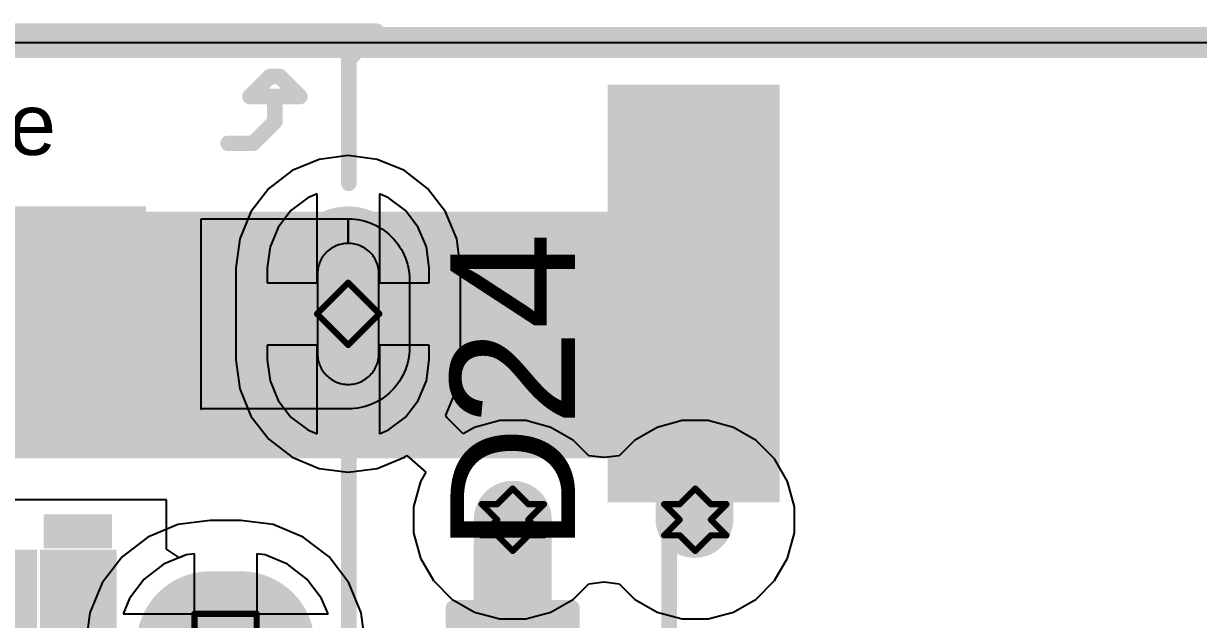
# Model space of a CAD drawing. Header units: inches. Extents: x -3 to 5437, y -3 to 5435.
# Drawn here: x 92.94 to 102.52, y 116.52 to 121.38 of the extents above; entities that cross this region are included whole.
import ezdxf

# ---------------------------------------------------------------- set-up
doc = ezdxf.new("R2010")
doc.units = ezdxf.units.IN
for name, color, linetype in [('Board Outline', 216, 'Continuous'), ('Bottom Layer', 5, 'Continuous'), ('Bottom Solder', 6, 'Continuous'), ('Drill Drawing', 1, 'Continuous'), ('GND', 16, 'Continuous'), ('Multi-Layer', 9, 'Continuous'), ('Pad Holes', 156, 'Continuous'), ('PWR', 76, 'Continuous'), ('Top Layer', 1, 'Continuous'), ('Top Overlay', 2, 'Continuous'), ('Top Paste', 8, 'Continuous'), ('Top Solder', 216, 'Continuous'), ('Via Holes', 16, 'Continuous')]:
    doc.layers.add(name, color=color, linetype=linetype)
doc.styles.add('Arial', font='', dxfattribs={"height": 0.2})
doc.styles.get('Arial').set_extended_font_data('Arial')

# ---------------------------------------------------------------- blocks, each defined once
blk = doc.blocks.new('DM3BT_DSF_PEJS_67')
at = {"layer": 'Top Layer'}
blk.add_hatch(color=1, dxfattribs=at).paths.add_polyline_path([(6.05, -4.95), (7.25, -4.95), (7.25, -8.15), (6.05, -8.15)])
at = {"layer": 'Top Paste'}
blk.add_hatch(color=8, dxfattribs=at).paths.add_polyline_path([(6.05, -4.95), (7.25, -4.95), (7.25, -8.15), (6.05, -8.15)])
at = {"layer": 'Top Solder'}
blk.add_hatch(color=216, dxfattribs=at).paths.add_polyline_path([(5.9484, -4.8484), (7.3516, -4.8484), (7.3516, -8.2516), (5.9484, -8.2516)])
at = {"layer": 'Top Overlay'}
for points in [[(6.85, -3.7, 0.127, 0.127, 0), (6.85, -4.65, 0.127, 0.127, 0)], [(6.519, -8.5778, 0.127, 0.127, 0), (-5.481, -8.5778, 0.127, 0.127, 0)]]:
    blk.add_lwpolyline(points, format="xyseb", dxfattribs=at)
for points in [[(6.8183, -4.65, 0.0635, 0.0635, 1), (6.8818, -4.65, 0.0635, 0.0635, 1)], [(6.4873, -8.5778, 0.0635, 0.0635, 1), (6.5508, -8.5778, 0.0635, 0.0635, 1)]]:
    blk.add_lwpolyline(points, format="xyseb", close=True, dxfattribs=at)
blk = doc.blocks.new('SOD_882_90')
at = {"layer": 'Top Layer'}
for points in [[(-0.1, -0.4), (-0.6, -0.4), (-0.6, 0.4), (-0.1, 0.4)], [(0.6, -0.4), (0.1, -0.4), (0.1, 0.4), (0.6, 0.4)]]:
    blk.add_hatch(color=1, dxfattribs=at).paths.add_polyline_path(points)
at = {"layer": 'Top Overlay'}
blk.add_hatch(color=2, dxfattribs=at).paths.add_polyline_path([(0.6879, -0.5343), (1.1451, -0.5343), (1.1451, 0.5325), (0.6879, 0.5325)])
at = {"layer": 'Top Paste'}
for points in [[(-0.1, -0.4), (-0.6, -0.4), (-0.6, 0.4), (-0.1, 0.4)], [(0.6, -0.4), (0.1, -0.4), (0.1, 0.4), (0.6, 0.4)]]:
    blk.add_hatch(color=8, dxfattribs=at).paths.add_polyline_path(points)
at = {"layer": 'Top Solder'}
for points in [[(-0.045, -0.455), (-0.655, -0.455), (-0.655, 0.455), (-0.045, 0.455)], [(0.655, -0.455), (0.045, -0.455), (0.045, 0.455), (0.655, 0.455)]]:
    blk.add_hatch(color=216, dxfattribs=at).paths.add_polyline_path(points)
at = {"layer": 'Top Overlay'}
for points in [[(0.6858, 0.4826, 0.127, 0.127, 0), (-0.6858, 0.4826, 0.127, 0.127, 0)], [(-0.6858, -0.4826, 0.127, 0.127, 0), (-0.6858, 0.4826, 0.127, 0.127, 0)], [(0.6858, -0.4826, 0.127, 0.127, 0), (0.6858, 0.4826, 0.127, 0.127, 0)], [(0.6858, -0.4826, 0.127, 0.127, 0), (-0.6858, -0.4826, 0.127, 0.127, 0)]]:
    blk.add_lwpolyline(points, format="xyseb", dxfattribs=at)
for points in [[(-0.7176, 0.4826, 0.0635, 0.0635, 1), (-0.654, 0.4826, 0.0635, 0.0635, 1)], [(-0.7176, 0.4826, 0.0635, 0.0635, 1), (-0.654, 0.4826, 0.0635, 0.0635, 1)], [(0.654, 0.4826, 0.0635, 0.0635, 1), (0.7176, 0.4826, 0.0635, 0.0635, 1)], [(0.654, 0.4826, 0.0635, 0.0635, 1), (0.7176, 0.4826, 0.0635, 0.0635, 1)], [(-0.7176, -0.4826, 0.0635, 0.0635, 1), (-0.654, -0.4826, 0.0635, 0.0635, 1)], [(-0.7176, -0.4826, 0.0635, 0.0635, 1), (-0.654, -0.4826, 0.0635, 0.0635, 1)], [(0.654, -0.4826, 0.0635, 0.0635, 1), (0.7176, -0.4826, 0.0635, 0.0635, 1)], [(0.654, -0.4826, 0.0635, 0.0635, 1), (0.7176, -0.4826, 0.0635, 0.0635, 1)]]:
    blk.add_lwpolyline(points, format="xyseb", close=True, dxfattribs=at)
blk = doc.blocks.new('10118194_0001LF__242')
at = {"layer": 'Bottom Layer'}
h = blk.add_hatch(color=5, dxfattribs=at)
edge = h.paths.add_edge_path()
edge.add_arc((-2.375, 0), 0.5, 270, 450)
edge.add_line((-2.375, 0.5), (-2.625, 0.5))
edge.add_arc((-2.625, 0), 0.5, 90, 270)
edge.add_line((-2.625, -0.5), (-2.375, -0.5))
h = blk.add_hatch(color=5, dxfattribs=at)
edge = h.paths.add_edge_path()
edge.add_arc((-3.5, -3.075), 0.4, 180, 360)
edge.add_line((-3.1, -3.075), (-3.1, -2.325))
edge.add_arc((-3.5, -2.325), 0.4, 0, 180)
edge.add_line((-3.9, -2.325), (-3.9, -3.075))
at = {"layer": 'Bottom Solder'}
h = blk.add_hatch(color=6, dxfattribs=at)
edge = h.paths.add_edge_path()
edge.add_arc((-2.375, 0), 0.6016, 270, 450)
edge.add_line((-2.375, 0.6016), (-2.625, 0.6016))
edge.add_arc((-2.625, 0), 0.6016, 90, 270)
edge.add_line((-2.625, -0.6016), (-2.375, -0.6016))
h = blk.add_hatch(color=6, dxfattribs=at)
edge = h.paths.add_edge_path()
edge.add_arc((-3.5, -3.075), 0.5016, 180, 360)
edge.add_line((-2.9984, -3.075), (-2.9984, -2.325))
edge.add_arc((-3.5, -2.325), 0.5016, 0, 180)
edge.add_line((-4.0016, -2.325), (-4.0016, -3.075))
at = {"layer": 'GND'}
h = blk.add_hatch(color=16, dxfattribs=at)
edge = h.paths.add_edge_path()
edge.add_arc((-2.375, 0), 0.5, 270, 450)
edge.add_line((-2.375, 0.5), (-2.625, 0.5))
edge.add_arc((-2.625, 0), 0.5, 90, 270)
edge.add_line((-2.625, -0.5), (-2.375, -0.5))
h = blk.add_hatch(color=16, dxfattribs=at)
edge = h.paths.add_edge_path()
edge.add_arc((-3.5, -3.075), 0.4, 180, 360)
edge.add_line((-3.1, -3.075), (-3.1, -2.325))
edge.add_arc((-3.5, -2.325), 0.4, 0, 180)
edge.add_line((-3.9, -2.325), (-3.9, -3.075))
at = {"layer": 'Multi-Layer'}
h = blk.add_hatch(color=9, dxfattribs=at)
edge = h.paths.add_edge_path()
edge.add_arc((-2.375, 0), 0.5, 270, 450)
edge.add_line((-2.375, 0.5), (-2.625, 0.5))
edge.add_arc((-2.625, 0), 0.5, 90, 270)
edge.add_line((-2.625, -0.5), (-2.375, -0.5))
h = blk.add_hatch(color=9, dxfattribs=at)
edge = h.paths.add_edge_path()
edge.add_arc((-3.5, -3.075), 0.4, 180, 360)
edge.add_line((-3.1, -3.075), (-3.1, -2.325))
edge.add_arc((-3.5, -2.325), 0.4, 0, 180)
edge.add_line((-3.9, -2.325), (-3.9, -3.075))
at = {"layer": 'Pad Holes'}
h = blk.add_hatch(color=7, dxfattribs=at)
edge = h.paths.add_edge_path()
edge.add_arc((-2.35, 0), 0.275, 270, 450)
edge.add_line((-2.35, 0.275), (-2.65, 0.275))
edge.add_arc((-2.65, 0), 0.275, 90, 270)
edge.add_line((-2.65, -0.275), (-2.35, -0.275))
h = blk.add_hatch(color=7, dxfattribs=at)
edge = h.paths.add_edge_path()
edge.add_arc((-3.5, -3.025), 0.25, 180, 360)
edge.add_line((-3.25, -3.025), (-3.25, -2.375))
edge.add_arc((-3.5, -2.375), 0.25, 0, 180)
edge.add_line((-3.75, -2.375), (-3.75, -3.025))
at = {"layer": 'PWR'}
h = blk.add_hatch(color=76, dxfattribs=at)
edge = h.paths.add_edge_path()
edge.add_arc((-2.375, 0), 0.5, 270, 450)
edge.add_line((-2.375, 0.5), (-2.625, 0.5))
edge.add_arc((-2.625, 0), 0.5, 90, 270)
edge.add_line((-2.625, -0.5), (-2.375, -0.5))
h = blk.add_hatch(color=76, dxfattribs=at)
edge = h.paths.add_edge_path()
edge.add_arc((-3.5, -3.075), 0.4, 180, 360)
edge.add_line((-3.1, -3.075), (-3.1, -2.325))
edge.add_arc((-3.5, -2.325), 0.4, 0, 180)
edge.add_line((-3.9, -2.325), (-3.9, -3.075))
at = {"layer": 'Top Layer'}
for points in [[(-1.51, 0.675), (-1.09, 0.675), (-1.09, -0.675), (-1.51, -0.675)], [(-0.86, 0.675), (-0.44, 0.675), (-0.44, -0.675), (-0.86, -0.675)], [(-1.75, -1.925), (-0.25, -1.925), (-0.25, -3.475), (-1.75, -3.475)]]:
    blk.add_hatch(color=1, dxfattribs=at).paths.add_polyline_path(points)
h = blk.add_hatch(color=1, dxfattribs=at)
edge = h.paths.add_edge_path()
edge.add_arc((-2.375, 0), 0.5, 270, 450)
edge.add_line((-2.375, 0.5), (-2.625, 0.5))
edge.add_arc((-2.625, 0), 0.5, 90, 270)
edge.add_line((-2.625, -0.5), (-2.375, -0.5))
h = blk.add_hatch(color=1, dxfattribs=at)
edge = h.paths.add_edge_path()
edge.add_arc((-3.5, -3.075), 0.4, 180, 360)
edge.add_line((-3.1, -3.075), (-3.1, -2.325))
edge.add_arc((-3.5, -2.325), 0.4, 0, 180)
edge.add_line((-3.9, -2.325), (-3.9, -3.075))
at = {"layer": 'Top Overlay'}
blk.add_hatch(color=2, dxfattribs=at).paths.add_polyline_path([(-1.5748, -1.0668), (-1.016, -1.0668), (-1.016, -0.7874), (-1.5748, -0.7874)])
at = {"layer": 'Top Paste'}
for points in [[(-1.51, 0.675), (-1.09, 0.675), (-1.09, -0.675), (-1.51, -0.675)], [(-0.86, 0.675), (-0.44, 0.675), (-0.44, -0.675), (-0.86, -0.675)], [(-1.75, -1.925), (-0.25, -1.925), (-0.25, -3.475), (-1.75, -3.475)]]:
    blk.add_hatch(color=8, dxfattribs=at).paths.add_polyline_path(points)
at = {"layer": 'Top Solder'}
for points in [[(-1.6116, 0.7766), (-0.9884, 0.7766), (-0.9884, -0.7766), (-1.6116, -0.7766)], [(-0.9616, 0.7766), (-0.3384, 0.7766), (-0.3384, -0.7766), (-0.9616, -0.7766)], [(-1.8516, -1.8234), (-0.1484, -1.8234), (-0.1484, -3.5766), (-1.8516, -3.5766)]]:
    blk.add_hatch(color=216, dxfattribs=at).paths.add_polyline_path(points)
h = blk.add_hatch(color=216, dxfattribs=at)
edge = h.paths.add_edge_path()
edge.add_arc((-2.375, 0), 0.6016, 270, 450)
edge.add_line((-2.375, 0.6016), (-2.625, 0.6016))
edge.add_arc((-2.625, 0), 0.6016, 90, 270)
edge.add_line((-2.625, -0.6016), (-2.375, -0.6016))
h = blk.add_hatch(color=216, dxfattribs=at)
edge = h.paths.add_edge_path()
edge.add_arc((-3.5, -3.075), 0.5016, 180, 360)
edge.add_line((-2.9984, -3.075), (-2.9984, -2.325))
edge.add_arc((-3.5, -2.325), 0.5016, 0, 180)
edge.add_line((-4.0016, -2.325), (-4.0016, -3.075))
at = {"layer": 'Top Layer'}
for p, q in [((-3.7939, -2.0205), (-3.7723, -2.0057)), ((-3.7723, -2.0057), (-3.75, -1.992)), ((-3.75, -1.992), (-3.727, -1.9795)), ((-3.727, -1.9795), (-3.7034, -1.9682)), ((-3.7034, -1.9682), (-3.6792, -1.9582)), ((-3.6792, -1.9582), (-3.6545, -1.9495)), ((-3.6545, -1.9495), (-3.6294, -1.942)), ((-3.6294, -1.942), (-3.604, -1.9359)), ((-3.604, -1.9359), (-3.5782, -1.9312)), ((-3.5782, -1.9312), (-3.5523, -1.9277)), ((-3.5523, -1.9277), (-3.5262, -1.9257)), ((-3.5262, -1.9257), (-3.5, -1.925)), ((-3.5, -1.925), (-2.305, -1.925)), ((-2.305, -1.925), (-2.305, -1.92)), ((-2.305, -1.92), (-2.3, -1.92)), ((-2.3, -1.92), (-2.3, -3.475)), ((-3.8886, -2.1103), (-3.8716, -2.0904)), ((-3.8716, -2.0904), (-3.8536, -2.0714)), ((-3.8536, -2.0714), (-3.8346, -2.0534)), ((-3.8346, -2.0534), (-3.8147, -2.0364)), ((-3.8147, -2.0364), (-3.7939, -2.0205)), ((-3.9568, -2.2216), (-3.9455, -2.198)), ((-3.9455, -2.198), (-3.933, -2.175)), ((-3.933, -2.175), (-3.9193, -2.1527)), ((-3.9193, -2.1527), (-3.9045, -2.1311)), ((-3.9045, -2.1311), (-3.8886, -2.1103)), ((-3.6768, -2.1982), (-3.6858, -2.2077)), ((-3.6673, -2.1892), (-3.6768, -2.1982)), ((-3.6573, -2.1807), (-3.6673, -2.1892)), ((-3.6469, -2.1727), (-3.6573, -2.1807)), ((-3.6362, -2.1653), (-3.6469, -2.1727)), ((-3.625, -2.1585), (-3.6362, -2.1653)), ((-3.6135, -2.1522), (-3.625, -2.1585)), ((-3.6017, -2.1466), (-3.6135, -2.1522)), ((-3.5896, -2.1416), (-3.6017, -2.1466)), ((-3.5773, -2.1372), (-3.5896, -2.1416)), ((-3.5647, -2.1335), (-3.5773, -2.1372)), ((-3.552, -2.1305), (-3.5647, -2.1335)), ((-3.5391, -2.1281), (-3.552, -2.1305)), ((-3.5261, -2.1264), (-3.5391, -2.1281)), ((-3.5131, -2.1253), (-3.5261, -2.1264)), ((-3.5, -2.125), (-3.5131, -2.1253)), ((-3.4869, -2.1253), (-3.5, -2.125)), ((-3.4739, -2.1264), (-3.4869, -2.1253)), ((-3.4609, -2.1281), (-3.4739, -2.1264)), ((-3.448, -2.1305), (-3.4609, -2.1281)), ((-3.4353, -2.1335), (-3.448, -2.1305)), ((-3.4227, -2.1372), (-3.4353, -2.1335)), ((-3.4104, -2.1416), (-3.4227, -2.1372)), ((-3.3983, -2.1466), (-3.4104, -2.1416)), ((-3.3865, -2.1522), (-3.3983, -2.1466)), ((-3.375, -2.1585), (-3.3865, -2.1522)), ((-3.3638, -2.1653), (-3.375, -2.1585)), ((-3.3531, -2.1727), (-3.3638, -2.1653)), ((-3.3427, -2.1807), (-3.3531, -2.1727)), ((-3.3327, -2.1892), (-3.3427, -2.1807)), ((-3.3232, -2.1982), (-3.3327, -2.1892)), ((-3.3142, -2.2077), (-3.3232, -2.1982)), ((-3.9891, -2.321), (-3.983, -2.2956)), ((-3.983, -2.2956), (-3.9755, -2.2705)), ((-3.9755, -2.2705), (-3.9668, -2.2458)), ((-3.9668, -2.2458), (-3.9568, -2.2216)), ((-3.7378, -2.2977), (-3.7415, -2.3103)), ((-3.7334, -2.2854), (-3.7378, -2.2977)), ((-3.7284, -2.2733), (-3.7334, -2.2854)), ((-3.7228, -2.2615), (-3.7284, -2.2733)), ((-3.7165, -2.25), (-3.7228, -2.2615)), ((-3.7097, -2.2388), (-3.7165, -2.25)), ((-3.7023, -2.2281), (-3.7097, -2.2388)), ((-3.6943, -2.2177), (-3.7023, -2.2281)), ((-3.6858, -2.2077), (-3.6943, -2.2177)), ((-3.3057, -2.2177), (-3.3142, -2.2077)), ((-3.2977, -2.2281), (-3.3057, -2.2177)), ((-3.2903, -2.2388), (-3.2977, -2.2281)), ((-3.2835, -2.25), (-3.2903, -2.2388)), ((-3.2772, -2.2615), (-3.2835, -2.25)), ((-3.2716, -2.2733), (-3.2772, -2.2615)), ((-3.2666, -2.2854), (-3.2716, -2.2733)), ((-3.2622, -2.2977), (-3.2666, -2.2854)), ((-3.2585, -2.3103), (-3.2622, -2.2977)), ((-3.9993, -2.3988), (-3.9973, -2.3727)), ((-3.9973, -2.3727), (-3.9938, -2.3468)), ((-3.9938, -2.3468), (-3.9891, -2.321)), ((-3.7497, -2.3619), (-3.75, -2.375)), ((-3.75, -2.375), (-3.75, -3.025)), ((-3.7486, -2.3489), (-3.7497, -2.3619)), ((-3.7469, -2.3359), (-3.7486, -2.3489)), ((-3.7445, -2.323), (-3.7469, -2.3359)), ((-3.7415, -2.3103), (-3.7445, -2.323)), ((-3.2555, -2.323), (-3.2585, -2.3103)), ((-3.2531, -2.3359), (-3.2555, -2.323)), ((-3.2514, -2.3489), (-3.2531, -2.3359)), ((-3.2503, -2.3619), (-3.2514, -2.3489)), ((-3.25, -2.375), (-3.2503, -2.3619)), ((-3.25, -2.385), (-3.25, -2.375)), ((-3.25, -3.015), (-3.25, -2.385)), ((-4, -2.425), (-3.9993, -2.3988)), ((-4, -2.975), (-4, -2.425)), ((-3.9993, -3.0024), (-4, -2.975)), ((-3.9973, -3.0284), (-3.9993, -3.0024)), ((-3.9939, -3.0543), (-3.9973, -3.0284)), ((-3.9891, -3.0799), (-3.9939, -3.0543)), ((-3.75, -3.025), (-3.7497, -3.0393)), ((-3.7497, -3.0393), (-3.7486, -3.0523)), ((-3.7486, -3.0523), (-3.7469, -3.0652)), ((-3.7469, -3.0652), (-3.7446, -3.078)), ((-3.2554, -3.078), (-3.2531, -3.0652)), ((-3.2531, -3.0652), (-3.2514, -3.0523)), ((-3.2514, -3.0523), (-3.2503, -3.0393)), ((-3.2503, -3.0393), (-3.25, -3.025)), ((-3.25, -3.025), (-3.25, -3.015)), ((-3.983, -3.1053), (-3.9891, -3.0799)), ((-3.9756, -3.1304), (-3.983, -3.1053)), ((-3.9669, -3.155), (-3.9756, -3.1304)), ((-3.9569, -3.1791), (-3.9669, -3.155)), ((-3.7446, -3.078), (-3.7415, -3.0906)), ((-3.7415, -3.0906), (-3.7378, -3.1031)), ((-3.7378, -3.1031), (-3.7335, -3.1154)), ((-3.7335, -3.1154), (-3.7285, -3.1274)), ((-3.7285, -3.1274), (-3.7229, -3.1392)), ((-3.7229, -3.1392), (-3.7167, -3.1506)), ((-3.7167, -3.1506), (-3.7099, -3.1617)), ((-3.2901, -3.1617), (-3.2833, -3.1506)), ((-3.2833, -3.1506), (-3.2771, -3.1392)), ((-3.2771, -3.1392), (-3.2715, -3.1274)), ((-3.2715, -3.1274), (-3.2665, -3.1154)), ((-3.2665, -3.1154), (-3.2622, -3.1031)), ((-3.2622, -3.1031), (-3.2585, -3.0906)), ((-3.2585, -3.0906), (-3.2554, -3.078)), ((-3.9456, -3.2027), (-3.9569, -3.1791)), ((-3.9332, -3.2256), (-3.9456, -3.2027)), ((-3.9195, -3.2479), (-3.9332, -3.2256)), ((-3.9047, -3.2694), (-3.9195, -3.2479)), ((-3.7099, -3.1617), (-3.7025, -3.1725)), ((-3.7025, -3.1725), (-3.6946, -3.1828)), ((-3.6946, -3.1828), (-3.6861, -3.1927)), ((-3.6861, -3.1927), (-3.6771, -3.2021)), ((-3.6771, -3.2021), (-3.6677, -3.2111)), ((-3.6677, -3.2111), (-3.6578, -3.2196)), ((-3.6578, -3.2196), (-3.6475, -3.2275)), ((-3.6475, -3.2275), (-3.6367, -3.2349)), ((-3.6367, -3.2349), (-3.6256, -3.2417)), ((-3.6256, -3.2417), (-3.6142, -3.2479)), ((-3.6142, -3.2479), (-3.6024, -3.2535)), ((-3.6024, -3.2535), (-3.5904, -3.2585)), ((-3.4096, -3.2585), (-3.3976, -3.2535)), ((-3.3976, -3.2535), (-3.3858, -3.2479)), ((-3.3858, -3.2479), (-3.3744, -3.2417)), ((-3.3744, -3.2417), (-3.3633, -3.2349)), ((-3.3633, -3.2349), (-3.3525, -3.2275)), ((-3.3525, -3.2275), (-3.3422, -3.2196)), ((-3.3422, -3.2196), (-3.3323, -3.2111)), ((-3.3323, -3.2111), (-3.3229, -3.2021)), ((-3.3229, -3.2021), (-3.3139, -3.1927)), ((-3.3139, -3.1927), (-3.3054, -3.1828)), ((-3.3054, -3.1828), (-3.2975, -3.1725)), ((-3.2975, -3.1725), (-3.2901, -3.1617)), ((-3.8889, -3.2901), (-3.9047, -3.2694)), ((-3.8719, -3.31), (-3.8889, -3.2901)), ((-3.8539, -3.3289), (-3.8719, -3.31)), ((-3.835, -3.3469), (-3.8539, -3.3289)), ((-3.8151, -3.3639), (-3.835, -3.3469)), ((-3.5904, -3.2585), (-3.5781, -3.2628)), ((-3.5781, -3.2628), (-3.5656, -3.2665)), ((-3.5656, -3.2665), (-3.553, -3.2696)), ((-3.553, -3.2696), (-3.5402, -3.2719)), ((-3.5402, -3.2719), (-3.5273, -3.2736)), ((-3.5273, -3.2736), (-3.5143, -3.2747)), ((-3.5143, -3.2747), (-3.5025, -3.275)), ((-3.5025, -3.275), (-3.5025, -3.475)), ((-3.4975, -3.275), (-3.4857, -3.2747)), ((-3.4975, -3.475), (-3.4975, -3.275)), ((-3.4857, -3.2747), (-3.4727, -3.2736)), ((-3.4727, -3.2736), (-3.4598, -3.2719)), ((-3.4598, -3.2719), (-3.447, -3.2696)), ((-3.447, -3.2696), (-3.4344, -3.2665)), ((-3.4344, -3.2665), (-3.4219, -3.2628)), ((-3.4219, -3.2628), (-3.4096, -3.2585)), ((-3.7944, -3.3797), (-3.8151, -3.3639)), ((-3.7729, -3.3945), (-3.7944, -3.3797)), ((-3.7506, -3.4082), (-3.7729, -3.3945)), ((-3.7277, -3.4206), (-3.7506, -3.4082)), ((-3.7041, -3.4319), (-3.7277, -3.4206)), ((-3.68, -3.4419), (-3.7041, -3.4319)), ((-3.6554, -3.4506), (-3.68, -3.4419)), ((-3.6303, -3.458), (-3.6554, -3.4506)), ((-3.6049, -3.4641), (-3.6303, -3.458)), ((-3.5793, -3.4689), (-3.6049, -3.4641)), ((-3.5534, -3.4723), (-3.5793, -3.4689)), ((-3.5274, -3.4743), (-3.5534, -3.4723)), ((-3.5025, -3.475), (-3.5274, -3.4743)), ((-2.3, -3.475), (-3.4975, -3.475))]:
    blk.add_line(p, q, dxfattribs=at)
at = {"layer": 'Top Overlay'}
for points in [[(-3.5052, 0, 0.127, 0.127, 0), (-3.5052, -1.5494, 0.127, 0.127, 0)], [(-3.5052, -3.765, 0.127, 0.127, 0), (-3.5052, -4.765, 0.127, 0.127, 0)], [(-2.7247, -4.0904, 0.127, 0.127, 0), (-2.9025, -4.2682, 0.127, 0.127, 0)], [(-2.5215, -4.0904, 0.127, 0.127, 0), (-2.7247, -4.0904, 0.127, 0.127, 0)], [(-2.9025, -4.2682, 0.127, 0.127, 0), (-2.9025, -4.4714, 0.127, 0.127, 0)], [(-2.9425, -4.6346, 0.127, 0.127, 0), (-3.1057, -4.4714, 0.127, 0.127, 0)], [(-2.9025, -4.4714, 0.127, 0.127, 0), (-3.1057, -4.4714, 0.127, 0.127, 0)], [(-2.6993, -4.4714, 0.127, 0.127, 0), (-2.9025, -4.4714, 0.127, 0.127, 0)], [(-2.6993, -4.4714, 0.127, 0.127, 0), (-2.8625, -4.6346, 0.127, 0.127, 0)], [(-2.8625, -4.6346, 0.127, 0.127, 0), (-2.9425, -4.6346, 0.127, 0.127, 0)], [(-3.5052, -4.7752, 0.127, 0.127, 0), (-3.7338, -5.0038, 0.127, 0.127, 0)], [(-3.5052, -4.765, 0.127, 0.127, 0), (-3.5052, -4.7752, 0.127, 0.127, 0)], [(3.7234, -5.0038, 0.127, 0.127, 0), (-3.7338, -5.0038, 0.127, 0.127, 0)]]:
    blk.add_lwpolyline(points, format="xyseb", dxfattribs=at)
for points in [[(-3.537, -1.5494, 0.0635, 0.0635, 1), (-3.4735, -1.5494, 0.0635, 0.0635, 1)], [(-3.537, -3.765, 0.0635, 0.0635, 1), (-3.4735, -3.765, 0.0635, 0.0635, 1)], [(-2.7564, -4.0904, 0.0635, 0.0635, 1), (-2.6929, -4.0904, 0.0635, 0.0635, 1)], [(-2.7564, -4.0904, 0.0635, 0.0635, 1), (-2.6929, -4.0904, 0.0635, 0.0635, 1)], [(-2.5532, -4.0904, 0.0635, 0.0635, 1), (-2.4897, -4.0904, 0.0635, 0.0635, 1)], [(-2.9342, -4.2682, 0.0635, 0.0635, 1), (-2.8707, -4.2682, 0.0635, 0.0635, 1)], [(-2.9342, -4.2682, 0.0635, 0.0635, 1), (-2.8707, -4.2682, 0.0635, 0.0635, 1)], [(-3.1374, -4.4714, 0.0635, 0.0635, 1), (-3.0739, -4.4714, 0.0635, 0.0635, 1)], [(-3.1374, -4.4714, 0.0635, 0.0635, 1), (-3.0739, -4.4714, 0.0635, 0.0635, 1)], [(-2.9342, -4.4714, 0.0635, 0.0635, 1), (-2.8707, -4.4714, 0.0635, 0.0635, 1)], [(-2.9342, -4.4714, 0.0635, 0.0635, 1), (-2.8707, -4.4714, 0.0635, 0.0635, 1)], [(-2.9342, -4.4714, 0.0635, 0.0635, 1), (-2.8707, -4.4714, 0.0635, 0.0635, 1)], [(-2.731, -4.4714, 0.0635, 0.0635, 1), (-2.6675, -4.4714, 0.0635, 0.0635, 1)], [(-2.731, -4.4714, 0.0635, 0.0635, 1), (-2.6675, -4.4714, 0.0635, 0.0635, 1)], [(-2.9742, -4.6346, 0.0635, 0.0635, 1), (-2.9107, -4.6346, 0.0635, 0.0635, 1)], [(-2.9742, -4.6346, 0.0635, 0.0635, 1), (-2.9107, -4.6346, 0.0635, 0.0635, 1)], [(-2.8942, -4.6346, 0.0635, 0.0635, 1), (-2.8307, -4.6346, 0.0635, 0.0635, 1)], [(-2.8942, -4.6346, 0.0635, 0.0635, 1), (-2.8307, -4.6346, 0.0635, 0.0635, 1)], [(-3.537, -4.765, 0.0635, 0.0635, 1), (-3.4735, -4.765, 0.0635, 0.0635, 1)], [(-3.537, -4.765, 0.0635, 0.0635, 1), (-3.4735, -4.765, 0.0635, 0.0635, 1)], [(-3.537, -4.7752, 0.0635, 0.0635, 1), (-3.4735, -4.7752, 0.0635, 0.0635, 1)], [(-3.537, -4.7752, 0.0635, 0.0635, 1), (-3.4735, -4.7752, 0.0635, 0.0635, 1)], [(-3.7656, -5.0038, 0.0635, 0.0635, 1), (-3.702, -5.0038, 0.0635, 0.0635, 1)], [(-3.7656, -5.0038, 0.0635, 0.0635, 1), (-3.702, -5.0038, 0.0635, 0.0635, 1)]]:
    blk.add_lwpolyline(points, format="xyseb", close=True, dxfattribs=at)
at = {"layer": 'Top Overlay', "style": 'Arial'}
blk.add_text('Board Edge ', height=0.499999, rotation=180, dxfattribs=at).set_placement((2.5704, -3.9956))

msp = doc.modelspace()

# ---------------------------------------------------------------- hatches: boundary and pattern name
at = {"layer": 'Bottom Layer'}
h = msp.add_hatch(color=5, dxfattribs=at)
edge = h.paths.add_edge_path()
edge.add_arc((96.9264, 117.3301), 0.3, 0, 360)
h = msp.add_hatch(color=5, dxfattribs=at)
edge = h.paths.add_edge_path()
edge.add_arc((98.4147, 117.3301), 0.3, 0, 360)
at = {"layer": 'GND'}
h = msp.add_hatch(color=16, dxfattribs=at)
edge = h.paths.add_edge_path()
edge.add_arc((96.9264, 117.3301), 0.3, 0, 360)
h = msp.add_hatch(color=16, dxfattribs=at)
edge = h.paths.add_edge_path()
edge.add_arc((98.4147, 117.3301), 0.3, 0, 360)
at = {"layer": 'PWR'}
h = msp.add_hatch(color=76, dxfattribs=at)
edge = h.paths.add_edge_path()
edge.add_arc((96.9264, 117.3301), 0.3, 0, 360)
h = msp.add_hatch(color=76, dxfattribs=at)
edge = h.paths.add_edge_path()
edge.add_arc((98.4147, 117.3301), 0.3, 0, 360)
at = {"layer": 'Top Layer'}
msp.add_hatch(color=1, dxfattribs=at).paths.add_polyline_path([(88.0099, 117.8306), (98.4078, 117.8306), (98.4078, 119.8404), (88.0099, 119.8404)])
h = msp.add_hatch(color=1, dxfattribs=at)
edge = h.paths.add_edge_path()
edge.add_arc((96.9264, 117.3301), 0.3, 0, 360)
h = msp.add_hatch(color=1, dxfattribs=at)
edge = h.paths.add_edge_path()
edge.add_arc((98.4147, 117.3301), 0.3, 0, 360)
at = {"layer": 'Via Holes'}
h = msp.add_hatch(color=7, dxfattribs=at)
edge = h.paths.add_edge_path()
edge.add_arc((96.9264, 117.3301), 0.15, 0, 360)
h = msp.add_hatch(color=7, dxfattribs=at)
edge = h.paths.add_edge_path()
edge.add_arc((98.4147, 117.3301), 0.15, 0, 360)

# ---------------------------------------------------------------- linework, layer by layer
at = {"layer": 'Board Outline'}
msp.add_lwpolyline([(-2.777, 121.2205, 0.254, 0.254, 0), (202.223, 121.2205, 0.254, 0.254, 0)], format="xyseb", dxfattribs=at)
at = {"layer": 'Bottom Layer'}
for p, q in [((50.2304, 121.2204), (198.6777, 121.2204)), ((95.255, 119.9547), (95.1184, 119.8499)), ((95.3309, 119.9861), (95.255, 119.9547)), ((95.3309, 119.2625), (95.3309, 119.9861)), ((95.9147, 119.9547), (95.8389, 119.9861)), ((95.8389, 119.9861), (95.8389, 119.2625)), ((96.0513, 119.8499), (95.9147, 119.9547)), ((95.1184, 119.8499), (95.0136, 119.7133)), ((96.1561, 119.7133), (96.0513, 119.8499)), ((95.0136, 119.7133), (94.9477, 119.5542)), ((96.222, 119.5542), (96.1561, 119.7133)), ((94.9477, 119.5542), (94.9252, 119.3835)), ((96.2445, 119.3835), (96.222, 119.5542)), ((94.9252, 119.3835), (94.9252, 119.2625)), ((96.2445, 119.2625), (96.2445, 119.3835)), ((94.9252, 119.2625), (95.3309, 119.2625)), ((95.8389, 119.2625), (96.2445, 119.2625)), ((95.3309, 118.7545), (94.9252, 118.7545)), ((94.9252, 118.7545), (94.9252, 118.6335)), ((95.3309, 118.0308), (95.3309, 118.7545)), ((96.2445, 118.7545), (95.8389, 118.7545)), ((95.8389, 118.7545), (95.8389, 118.0308)), ((96.2445, 118.6335), (96.2445, 118.7545)), ((94.9252, 118.6335), (94.9477, 118.4627)), ((96.222, 118.4627), (96.2445, 118.6335)), ((94.9477, 118.4627), (95.0136, 118.3036)), ((96.1561, 118.3036), (96.222, 118.4627)), ((95.0136, 118.3036), (95.1184, 118.167)), ((96.0513, 118.167), (96.1561, 118.3036)), ((95.1184, 118.167), (95.255, 118.0622)), ((95.9147, 118.0622), (96.0513, 118.167)), ((95.255, 118.0622), (95.3309, 118.0308)), ((95.8389, 118.0308), (95.9147, 118.0622)), ((94.263, 117.0431), (94.0796, 116.9671)), ((94.3309, 117.052), (94.263, 117.0431)), ((94.3309, 116.5625), (94.3309, 117.052)), ((94.9067, 117.0431), (94.8389, 117.052)), ((94.8389, 117.052), (94.8389, 116.5625)), ((95.0901, 116.9671), (94.9067, 117.0431)), ((94.0796, 116.9671), (93.9221, 116.8462)), ((95.2476, 116.8462), (95.0901, 116.9671)), ((93.9221, 116.8462), (93.8012, 116.6887)), ((95.3685, 116.6887), (95.2476, 116.8462)), ((93.8012, 116.6887), (93.7489, 116.5625)), ((95.4208, 116.5625), (95.3685, 116.6887)), ((93.7489, 116.5625), (94.3309, 116.5625)), ((94.8389, 116.5625), (95.4208, 116.5625))]:
    msp.add_line(p, q, dxfattribs=at)
at = {"layer": 'Drill Drawing'}
for points in [[(95.3309, 119.0085, 0.0508, 0.0508, 0), (95.5849, 119.2625, 0.0508, 0.0508, 0)], [(95.5849, 119.2625, 0.0508, 0.0508, 0), (95.8389, 119.0085, 0.0508, 0.0508, 0)], [(95.3309, 119.0085, 0.0508, 0.0508, 0), (95.5849, 118.7545, 0.0508, 0.0508, 0)], [(95.5849, 118.7545, 0.0508, 0.0508, 0), (95.8389, 119.0085, 0.0508, 0.0508, 0)], [(96.7994, 117.4571, 0.0508, 0.0508, 0), (96.9264, 117.5841, 0.0508, 0.0508, 0)], [(96.9264, 117.5841, 0.0508, 0.0508, 0), (97.0534, 117.4571, 0.0508, 0.0508, 0)], [(98.2877, 117.4571, 0.0508, 0.0508, 0), (98.4147, 117.5841, 0.0508, 0.0508, 0)], [(98.4147, 117.5841, 0.0508, 0.0508, 0), (98.5417, 117.4571, 0.0508, 0.0508, 0)], [(96.6724, 117.4571, 0.0508, 0.0508, 0), (96.7994, 117.3301, 0.0508, 0.0508, 0)], [(96.6724, 117.4571, 0.0508, 0.0508, 0), (96.7994, 117.4571, 0.0508, 0.0508, 0)], [(97.0534, 117.4571, 0.0508, 0.0508, 0), (97.1804, 117.4571, 0.0508, 0.0508, 0)], [(97.0534, 117.3301, 0.0508, 0.0508, 0), (97.1804, 117.4571, 0.0508, 0.0508, 0)], [(98.1607, 117.4571, 0.0508, 0.0508, 0), (98.2877, 117.3301, 0.0508, 0.0508, 0)], [(98.1607, 117.4571, 0.0508, 0.0508, 0), (98.2877, 117.4571, 0.0508, 0.0508, 0)], [(98.5417, 117.4571, 0.0508, 0.0508, 0), (98.6687, 117.4571, 0.0508, 0.0508, 0)], [(98.5417, 117.3301, 0.0508, 0.0508, 0), (98.6687, 117.4571, 0.0508, 0.0508, 0)], [(96.6724, 117.2031, 0.0508, 0.0508, 0), (96.7994, 117.3301, 0.0508, 0.0508, 0)], [(97.0534, 117.3301, 0.0508, 0.0508, 0), (97.1804, 117.2031, 0.0508, 0.0508, 0)], [(98.1607, 117.2031, 0.0508, 0.0508, 0), (98.2877, 117.3301, 0.0508, 0.0508, 0)], [(98.5417, 117.3301, 0.0508, 0.0508, 0), (98.6687, 117.2031, 0.0508, 0.0508, 0)], [(96.6724, 117.2031, 0.0508, 0.0508, 0), (96.7994, 117.2031, 0.0508, 0.0508, 0)], [(96.7994, 117.2031, 0.0508, 0.0508, 0), (96.9264, 117.0761, 0.0508, 0.0508, 0)], [(96.9264, 117.0761, 0.0508, 0.0508, 0), (97.0534, 117.2031, 0.0508, 0.0508, 0)], [(97.0534, 117.2031, 0.0508, 0.0508, 0), (97.1804, 117.2031, 0.0508, 0.0508, 0)], [(98.1607, 117.2031, 0.0508, 0.0508, 0), (98.2877, 117.2031, 0.0508, 0.0508, 0)], [(98.2877, 117.2031, 0.0508, 0.0508, 0), (98.4147, 117.0761, 0.0508, 0.0508, 0)], [(98.4147, 117.0761, 0.0508, 0.0508, 0), (98.5417, 117.2031, 0.0508, 0.0508, 0)], [(98.5417, 117.2031, 0.0508, 0.0508, 0), (98.6687, 117.2031, 0.0508, 0.0508, 0)], [(94.3309, 116.5625, 0.0508, 0.0508, 0), (94.8389, 116.5625, 0.0508, 0.0508, 0)], [(94.3309, 116.0545, 0.0508, 0.0508, 0), (94.3309, 116.5625, 0.0508, 0.0508, 0)], [(94.8389, 116.0545, 0.0508, 0.0508, 0), (94.8389, 116.5625, 0.0508, 0.0508, 0)]]:
    msp.add_lwpolyline(points, format="xyseb", dxfattribs=at)
for points in [[(95.5722, 119.2625, 0.0254, 0.0254, 1), (95.5976, 119.2625, 0.0254, 0.0254, 1)], [(95.5722, 119.2625, 0.0254, 0.0254, 1), (95.5976, 119.2625, 0.0254, 0.0254, 1)], [(95.3182, 119.0085, 0.0254, 0.0254, 1), (95.3436, 119.0085, 0.0254, 0.0254, 1)], [(95.3182, 119.0085, 0.0254, 0.0254, 1), (95.3436, 119.0085, 0.0254, 0.0254, 1)], [(95.8262, 119.0085, 0.0254, 0.0254, 1), (95.8516, 119.0085, 0.0254, 0.0254, 1)], [(95.8262, 119.0085, 0.0254, 0.0254, 1), (95.8516, 119.0085, 0.0254, 0.0254, 1)], [(95.5722, 118.7545, 0.0254, 0.0254, 1), (95.5976, 118.7545, 0.0254, 0.0254, 1)], [(95.5722, 118.7545, 0.0254, 0.0254, 1), (95.5976, 118.7545, 0.0254, 0.0254, 1)], [(96.9137, 117.5841, 0.0254, 0.0254, 1), (96.9391, 117.5841, 0.0254, 0.0254, 1)], [(96.9137, 117.5841, 0.0254, 0.0254, 1), (96.9391, 117.5841, 0.0254, 0.0254, 1)], [(98.402, 117.5841, 0.0254, 0.0254, 1), (98.4274, 117.5841, 0.0254, 0.0254, 1)], [(98.402, 117.5841, 0.0254, 0.0254, 1), (98.4274, 117.5841, 0.0254, 0.0254, 1)], [(96.6597, 117.4571, 0.0254, 0.0254, 1), (96.6851, 117.4571, 0.0254, 0.0254, 1)], [(96.6597, 117.4571, 0.0254, 0.0254, 1), (96.6851, 117.4571, 0.0254, 0.0254, 1)], [(96.7867, 117.4571, 0.0254, 0.0254, 1), (96.8121, 117.4571, 0.0254, 0.0254, 1)], [(96.7867, 117.4571, 0.0254, 0.0254, 1), (96.8121, 117.4571, 0.0254, 0.0254, 1)], [(97.0407, 117.4571, 0.0254, 0.0254, 1), (97.0661, 117.4571, 0.0254, 0.0254, 1)], [(97.0407, 117.4571, 0.0254, 0.0254, 1), (97.0661, 117.4571, 0.0254, 0.0254, 1)], [(97.1677, 117.4571, 0.0254, 0.0254, 1), (97.1931, 117.4571, 0.0254, 0.0254, 1)], [(97.1677, 117.4571, 0.0254, 0.0254, 1), (97.1931, 117.4571, 0.0254, 0.0254, 1)], [(98.148, 117.4571, 0.0254, 0.0254, 1), (98.1734, 117.4571, 0.0254, 0.0254, 1)], [(98.148, 117.4571, 0.0254, 0.0254, 1), (98.1734, 117.4571, 0.0254, 0.0254, 1)], [(98.275, 117.4571, 0.0254, 0.0254, 1), (98.3004, 117.4571, 0.0254, 0.0254, 1)], [(98.275, 117.4571, 0.0254, 0.0254, 1), (98.3004, 117.4571, 0.0254, 0.0254, 1)], [(98.529, 117.4571, 0.0254, 0.0254, 1), (98.5544, 117.4571, 0.0254, 0.0254, 1)], [(98.529, 117.4571, 0.0254, 0.0254, 1), (98.5544, 117.4571, 0.0254, 0.0254, 1)], [(98.656, 117.4571, 0.0254, 0.0254, 1), (98.6814, 117.4571, 0.0254, 0.0254, 1)], [(98.656, 117.4571, 0.0254, 0.0254, 1), (98.6814, 117.4571, 0.0254, 0.0254, 1)], [(96.7867, 117.3301, 0.0254, 0.0254, 1), (96.8121, 117.3301, 0.0254, 0.0254, 1)], [(96.7867, 117.3301, 0.0254, 0.0254, 1), (96.8121, 117.3301, 0.0254, 0.0254, 1)], [(97.0407, 117.3301, 0.0254, 0.0254, 1), (97.0661, 117.3301, 0.0254, 0.0254, 1)], [(97.0407, 117.3301, 0.0254, 0.0254, 1), (97.0661, 117.3301, 0.0254, 0.0254, 1)], [(98.275, 117.3301, 0.0254, 0.0254, 1), (98.3004, 117.3301, 0.0254, 0.0254, 1)], [(98.275, 117.3301, 0.0254, 0.0254, 1), (98.3004, 117.3301, 0.0254, 0.0254, 1)], [(98.529, 117.3301, 0.0254, 0.0254, 1), (98.5544, 117.3301, 0.0254, 0.0254, 1)], [(98.529, 117.3301, 0.0254, 0.0254, 1), (98.5544, 117.3301, 0.0254, 0.0254, 1)], [(96.6597, 117.2031, 0.0254, 0.0254, 1), (96.6851, 117.2031, 0.0254, 0.0254, 1)], [(96.6597, 117.2031, 0.0254, 0.0254, 1), (96.6851, 117.2031, 0.0254, 0.0254, 1)], [(96.7867, 117.2031, 0.0254, 0.0254, 1), (96.8121, 117.2031, 0.0254, 0.0254, 1)], [(96.7867, 117.2031, 0.0254, 0.0254, 1), (96.8121, 117.2031, 0.0254, 0.0254, 1)], [(97.0407, 117.2031, 0.0254, 0.0254, 1), (97.0661, 117.2031, 0.0254, 0.0254, 1)], [(97.0407, 117.2031, 0.0254, 0.0254, 1), (97.0661, 117.2031, 0.0254, 0.0254, 1)], [(97.1677, 117.2031, 0.0254, 0.0254, 1), (97.1931, 117.2031, 0.0254, 0.0254, 1)], [(97.1677, 117.2031, 0.0254, 0.0254, 1), (97.1931, 117.2031, 0.0254, 0.0254, 1)], [(98.148, 117.2031, 0.0254, 0.0254, 1), (98.1734, 117.2031, 0.0254, 0.0254, 1)], [(98.148, 117.2031, 0.0254, 0.0254, 1), (98.1734, 117.2031, 0.0254, 0.0254, 1)], [(98.275, 117.2031, 0.0254, 0.0254, 1), (98.3004, 117.2031, 0.0254, 0.0254, 1)], [(98.275, 117.2031, 0.0254, 0.0254, 1), (98.3004, 117.2031, 0.0254, 0.0254, 1)], [(98.529, 117.2031, 0.0254, 0.0254, 1), (98.5544, 117.2031, 0.0254, 0.0254, 1)], [(98.529, 117.2031, 0.0254, 0.0254, 1), (98.5544, 117.2031, 0.0254, 0.0254, 1)], [(98.656, 117.2031, 0.0254, 0.0254, 1), (98.6814, 117.2031, 0.0254, 0.0254, 1)], [(98.656, 117.2031, 0.0254, 0.0254, 1), (98.6814, 117.2031, 0.0254, 0.0254, 1)], [(96.9137, 117.0761, 0.0254, 0.0254, 1), (96.9391, 117.0761, 0.0254, 0.0254, 1)], [(96.9137, 117.0761, 0.0254, 0.0254, 1), (96.9391, 117.0761, 0.0254, 0.0254, 1)], [(98.402, 117.0761, 0.0254, 0.0254, 1), (98.4274, 117.0761, 0.0254, 0.0254, 1)], [(98.402, 117.0761, 0.0254, 0.0254, 1), (98.4274, 117.0761, 0.0254, 0.0254, 1)], [(94.3182, 116.5625, 0.0254, 0.0254, 1), (94.3436, 116.5625, 0.0254, 0.0254, 1)], [(94.3182, 116.5625, 0.0254, 0.0254, 1), (94.3436, 116.5625, 0.0254, 0.0254, 1)], [(94.8262, 116.5625, 0.0254, 0.0254, 1), (94.8516, 116.5625, 0.0254, 0.0254, 1)], [(94.8262, 116.5625, 0.0254, 0.0254, 1), (94.8516, 116.5625, 0.0254, 0.0254, 1)]]:
    msp.add_lwpolyline(points, format="xyseb", close=True, dxfattribs=at)
at = {"layer": 'GND'}
for p, q in [((50.2304, 121.2205), (198.4312, 121.2205)), ((95.255, 119.9547), (95.1184, 119.8499)), ((95.3309, 119.9861), (95.255, 119.9547)), ((95.3309, 119.2625), (95.3309, 119.9861)), ((95.9147, 119.9547), (95.8389, 119.9861)), ((95.8389, 119.9861), (95.8389, 119.2625)), ((96.0513, 119.8499), (95.9147, 119.9547)), ((95.1184, 119.8499), (95.0136, 119.7133)), ((96.1561, 119.7133), (96.0513, 119.8499)), ((95.0136, 119.7133), (94.9477, 119.5542)), ((96.222, 119.5542), (96.1561, 119.7133)), ((94.9477, 119.5542), (94.9252, 119.3835)), ((96.2445, 119.3835), (96.222, 119.5542)), ((94.9252, 119.3835), (94.9252, 119.2625)), ((96.2445, 119.2625), (96.2445, 119.3835)), ((94.9252, 119.2625), (95.3309, 119.2625)), ((95.8389, 119.2625), (96.2445, 119.2625)), ((95.3309, 118.7545), (94.9252, 118.7545)), ((94.9252, 118.7545), (94.9252, 118.6335)), ((95.3309, 118.0308), (95.3309, 118.7545)), ((96.2445, 118.7545), (95.8389, 118.7545)), ((95.8389, 118.7545), (95.8389, 118.0308)), ((96.2445, 118.6335), (96.2445, 118.7545)), ((94.9252, 118.6335), (94.9477, 118.4627)), ((96.222, 118.4627), (96.2445, 118.6335)), ((94.9477, 118.4627), (95.0136, 118.3036)), ((96.1561, 118.3036), (96.222, 118.4627)), ((95.0136, 118.3036), (95.1184, 118.167)), ((96.0513, 118.167), (96.1561, 118.3036)), ((95.1184, 118.167), (95.255, 118.0622)), ((95.9147, 118.0622), (96.0513, 118.167)), ((95.255, 118.0622), (95.3309, 118.0308)), ((95.8389, 118.0308), (95.9147, 118.0622)), ((94.263, 117.0431), (94.0796, 116.9671)), ((94.3309, 117.052), (94.263, 117.0431)), ((94.3309, 116.5625), (94.3309, 117.052)), ((94.9067, 117.0431), (94.8389, 117.052)), ((94.8389, 117.052), (94.8389, 116.5625)), ((95.0901, 116.9671), (94.9067, 117.0431)), ((94.0796, 116.9671), (93.9221, 116.8462)), ((95.2476, 116.8462), (95.0901, 116.9671)), ((93.9221, 116.8462), (93.8012, 116.6887)), ((95.3685, 116.6887), (95.2476, 116.8462)), ((93.8012, 116.6887), (93.7489, 116.5625)), ((95.4208, 116.5625), (95.3685, 116.6887)), ((93.7489, 116.5625), (94.3309, 116.5625)), ((94.8389, 116.5625), (95.4208, 116.5625))]:
    msp.add_line(p, q, dxfattribs=at)
at = {"layer": 'PWR'}
for p, q in [((50.2304, 121.2205), (197.8405, 121.2205)), ((95.3478, 120.2681), (95.1269, 120.1766)), ((95.5849, 120.2993), (95.3478, 120.2681)), ((95.8219, 120.2681), (95.5849, 120.2993)), ((96.0428, 120.1766), (95.8219, 120.2681)), ((95.1269, 120.1766), (94.9373, 120.0311)), ((96.2324, 120.0311), (96.0428, 120.1766)), ((94.9373, 120.0311), (94.7917, 119.8414)), ((96.378, 119.8414), (96.2324, 120.0311)), ((94.7917, 119.8414), (94.7002, 119.6205)), ((96.4695, 119.6205), (96.378, 119.8414)), ((94.7002, 119.6205), (94.669, 119.3835)), ((96.5007, 119.3835), (96.4695, 119.6205)), ((94.669, 119.3835), (94.669, 118.6335)), ((96.5007, 118.6335), (96.5007, 119.3835)), ((94.669, 118.6335), (94.7002, 118.3964)), ((96.4695, 118.3964), (96.5007, 118.6335)), ((94.7002, 118.3964), (94.7917, 118.1755)), ((96.381, 118.1828), (96.4695, 118.3964)), ((94.7917, 118.1755), (94.9373, 117.9859)), ((96.3893, 118.1641), (96.381, 118.1828)), ((96.5222, 118.0297), (96.3893, 118.1641)), ((96.82, 118.1381), (96.6145, 118.083)), ((97.0328, 118.1381), (96.82, 118.1381)), ((97.2383, 118.083), (97.0328, 118.1381)), ((98.3083, 118.1381), (98.1028, 118.083)), ((98.521, 118.1381), (98.3083, 118.1381)), ((98.7265, 118.083), (98.521, 118.1381)), ((96.6145, 118.083), (96.5222, 118.0297)), ((97.4225, 117.9766), (97.2383, 118.083)), ((98.1028, 118.083), (97.9185, 117.9766)), ((98.9108, 117.9766), (98.7265, 118.083)), ((94.9373, 117.9859), (95.1269, 117.8403)), ((97.5479, 117.8512), (97.4225, 117.9766)), ((97.9185, 117.9766), (97.7931, 117.8512)), ((99.0612, 117.8262), (98.9108, 117.9766)), ((95.1269, 117.8403), (95.3478, 117.7488)), ((95.8219, 117.7488), (96.0428, 117.8403)), ((96.0428, 117.8403), (96.0618, 117.8549)), ((96.0618, 117.8549), (96.2176, 117.7183)), ((97.6705, 117.8373), (97.5479, 117.8512)), ((97.7931, 117.8512), (97.6705, 117.8373)), ((95.3478, 117.7488), (95.5849, 117.7176)), ((95.5849, 117.7176), (95.8219, 117.7488)), ((99.1676, 117.6419), (99.0612, 117.8262)), ((96.2176, 117.7183), (96.1735, 117.6419)), ((96.1735, 117.6419), (96.1184, 117.4364)), ((99.2227, 117.4364), (99.1676, 117.6419)), ((96.1184, 117.4364), (96.1184, 117.2237)), ((99.2227, 117.2237), (99.2227, 117.4364)), ((94.1967, 117.2905), (93.9515, 117.189)), ((94.4599, 117.3252), (94.1967, 117.2905)), ((94.7099, 117.3252), (94.4599, 117.3252)), ((94.973, 117.2905), (94.7099, 117.3252)), ((95.2182, 117.189), (94.973, 117.2905)), ((93.9515, 117.189), (93.7409, 117.0274)), ((95.4288, 117.0274), (95.2182, 117.189)), ((96.1184, 117.2237), (96.1735, 117.0182)), ((99.1676, 117.0182), (99.2227, 117.2237)), ((93.7409, 117.0274), (93.5794, 116.8168)), ((95.5903, 116.8168), (95.4288, 117.0274)), ((96.1735, 117.0182), (96.2798, 116.8339)), ((99.0612, 116.8339), (99.1676, 117.0182)), ((93.5794, 116.8168), (93.4778, 116.5716)), ((95.6919, 116.5716), (95.5903, 116.8168)), ((96.2798, 116.8339), (96.4303, 116.6835)), ((97.4225, 116.6835), (97.5479, 116.8089)), ((97.5479, 116.8089), (97.6705, 116.8228)), ((97.6705, 116.8228), (97.7931, 116.8089)), ((97.7931, 116.8089), (97.9185, 116.6835)), ((98.9108, 116.6835), (99.0612, 116.8339)), ((96.4303, 116.6835), (96.6145, 116.5771)), ((97.2383, 116.5771), (97.4225, 116.6835)), ((97.9185, 116.6835), (98.1028, 116.5771)), ((98.7265, 116.5771), (98.9108, 116.6835)), ((93.4778, 116.5716), (93.4432, 116.3085)), ((95.7265, 116.3085), (95.6919, 116.5716)), ((96.6145, 116.5771), (96.82, 116.5221)), ((96.82, 116.5221), (97.0328, 116.5221)), ((97.0328, 116.5221), (97.2383, 116.5771)), ((98.1028, 116.5771), (98.3083, 116.5221)), ((98.3083, 116.5221), (98.521, 116.5221)), ((98.521, 116.5221), (98.7265, 116.5771))]:
    msp.add_line(p, q, dxfattribs=at)
at = {"layer": 'Top Layer'}
for p, q in [((50.2304, 121.2204), (138.1895, 121.2204)), ((95.255, 119.9547), (95.1184, 119.8499)), ((95.3309, 119.9861), (95.255, 119.9547)), ((95.3309, 119.2625), (95.3309, 119.9861)), ((95.9147, 119.9547), (95.8389, 119.9861)), ((95.8389, 119.9861), (95.8389, 119.2625)), ((96.0513, 119.8499), (95.9147, 119.9547)), ((95.1184, 119.8499), (95.0136, 119.7133)), ((96.1561, 119.7133), (96.0513, 119.8499)), ((95.0136, 119.7133), (94.9477, 119.5542)), ((96.222, 119.5542), (96.1561, 119.7133)), ((94.9477, 119.5542), (94.9252, 119.3835)), ((96.2445, 119.3835), (96.222, 119.5542)), ((94.9252, 119.3835), (94.9252, 119.2625)), ((96.2445, 119.2625), (96.2445, 119.3835)), ((94.9252, 119.2625), (95.3309, 119.2625)), ((95.8389, 119.2625), (96.2445, 119.2625)), ((95.3309, 118.7545), (94.9252, 118.7545)), ((94.9252, 118.7545), (94.9252, 118.6335)), ((95.3309, 118.0308), (95.3309, 118.7545)), ((96.2445, 118.7545), (95.8389, 118.7545)), ((95.8389, 118.7545), (95.8389, 118.0308)), ((96.2445, 118.6335), (96.2445, 118.7545)), ((94.9252, 118.6335), (94.9477, 118.4627)), ((96.222, 118.4627), (96.2445, 118.6335)), ((94.9477, 118.4627), (95.0136, 118.3036)), ((96.1561, 118.3036), (96.222, 118.4627)), ((95.0136, 118.3036), (95.1184, 118.167)), ((96.0513, 118.167), (96.1561, 118.3036)), ((95.1184, 118.167), (95.255, 118.0622)), ((95.9147, 118.0622), (96.0513, 118.167)), ((95.255, 118.0622), (95.3309, 118.0308)), ((95.8389, 118.0308), (95.9147, 118.0622)), ((94.1029, 117.4915), (90.7169, 117.4915)), ((94.1029, 117.091), (94.1029, 117.4915)), ((94.2085, 117.0205), (94.1029, 117.091)), ((94.263, 117.0431), (94.2085, 117.0205)), ((94.3309, 117.052), (94.263, 117.0431)), ((94.3309, 116.3085), (94.3309, 117.052)), ((94.9067, 117.0431), (94.8389, 117.052)), ((94.8389, 117.052), (94.8389, 116.5625)), ((95.0901, 116.9671), (94.9067, 117.0431)), ((95.2476, 116.8462), (95.0901, 116.9671)), ((95.3685, 116.6887), (95.2476, 116.8462)), ((95.4208, 116.5625), (95.3685, 116.6887)), ((94.8389, 116.5625), (95.4208, 116.5625))]:
    msp.add_line(p, q, dxfattribs=at)
for points in [[(98.4079, 117.3369, 0.635, 0.635, 0), (98.4079, 118.4224, 0.635, 0.635, 0)], [(96.9264, 116.4438, 0.635, 0.635, 0), (96.9264, 117.3301, 0.635, 0.635, 0)]]:
    msp.add_lwpolyline(points, format="xyseb", dxfattribs=at)
for points in [[(98.2491, 118.4224, 0.3175, 0.3175, 1), (98.5666, 118.4224, 0.3175, 0.3175, 1)], [(96.7677, 117.3301, 0.3175, 0.3175, 1), (97.0851, 117.3301, 0.3175, 0.3175, 1)], [(98.2491, 117.3369, 0.3175, 0.3175, 1), (98.5666, 117.3369, 0.3175, 0.3175, 1)], [(96.7677, 116.4438, 0.3175, 0.3175, 1), (97.0851, 116.4438, 0.3175, 0.3175, 1)]]:
    msp.add_lwpolyline(points, format="xyseb", close=True, dxfattribs=at)

# ---------------------------------------------------------------- block references
for name, p, rotation in [('10118194_0001LF__242', (92.0849, 116.3085), 180), ('DM3BT_DSF_PEJS_67', (105.051, 112.6245), 180), ('SOD_882_90', (96.9264, 115.9256), 270)]:
    msp.add_blockref(name, p, dxfattribs=dict(rotation=rotation))

# ---------------------------------------------------------------- texts
at = {"layer": 'Top Overlay', "style": 'Arial'}
msp.add_text('D24', height=1.016, rotation=90, dxfattribs=at).set_placement((97.4342, 117.0673))

doc.saveas('drawing.dxf')
